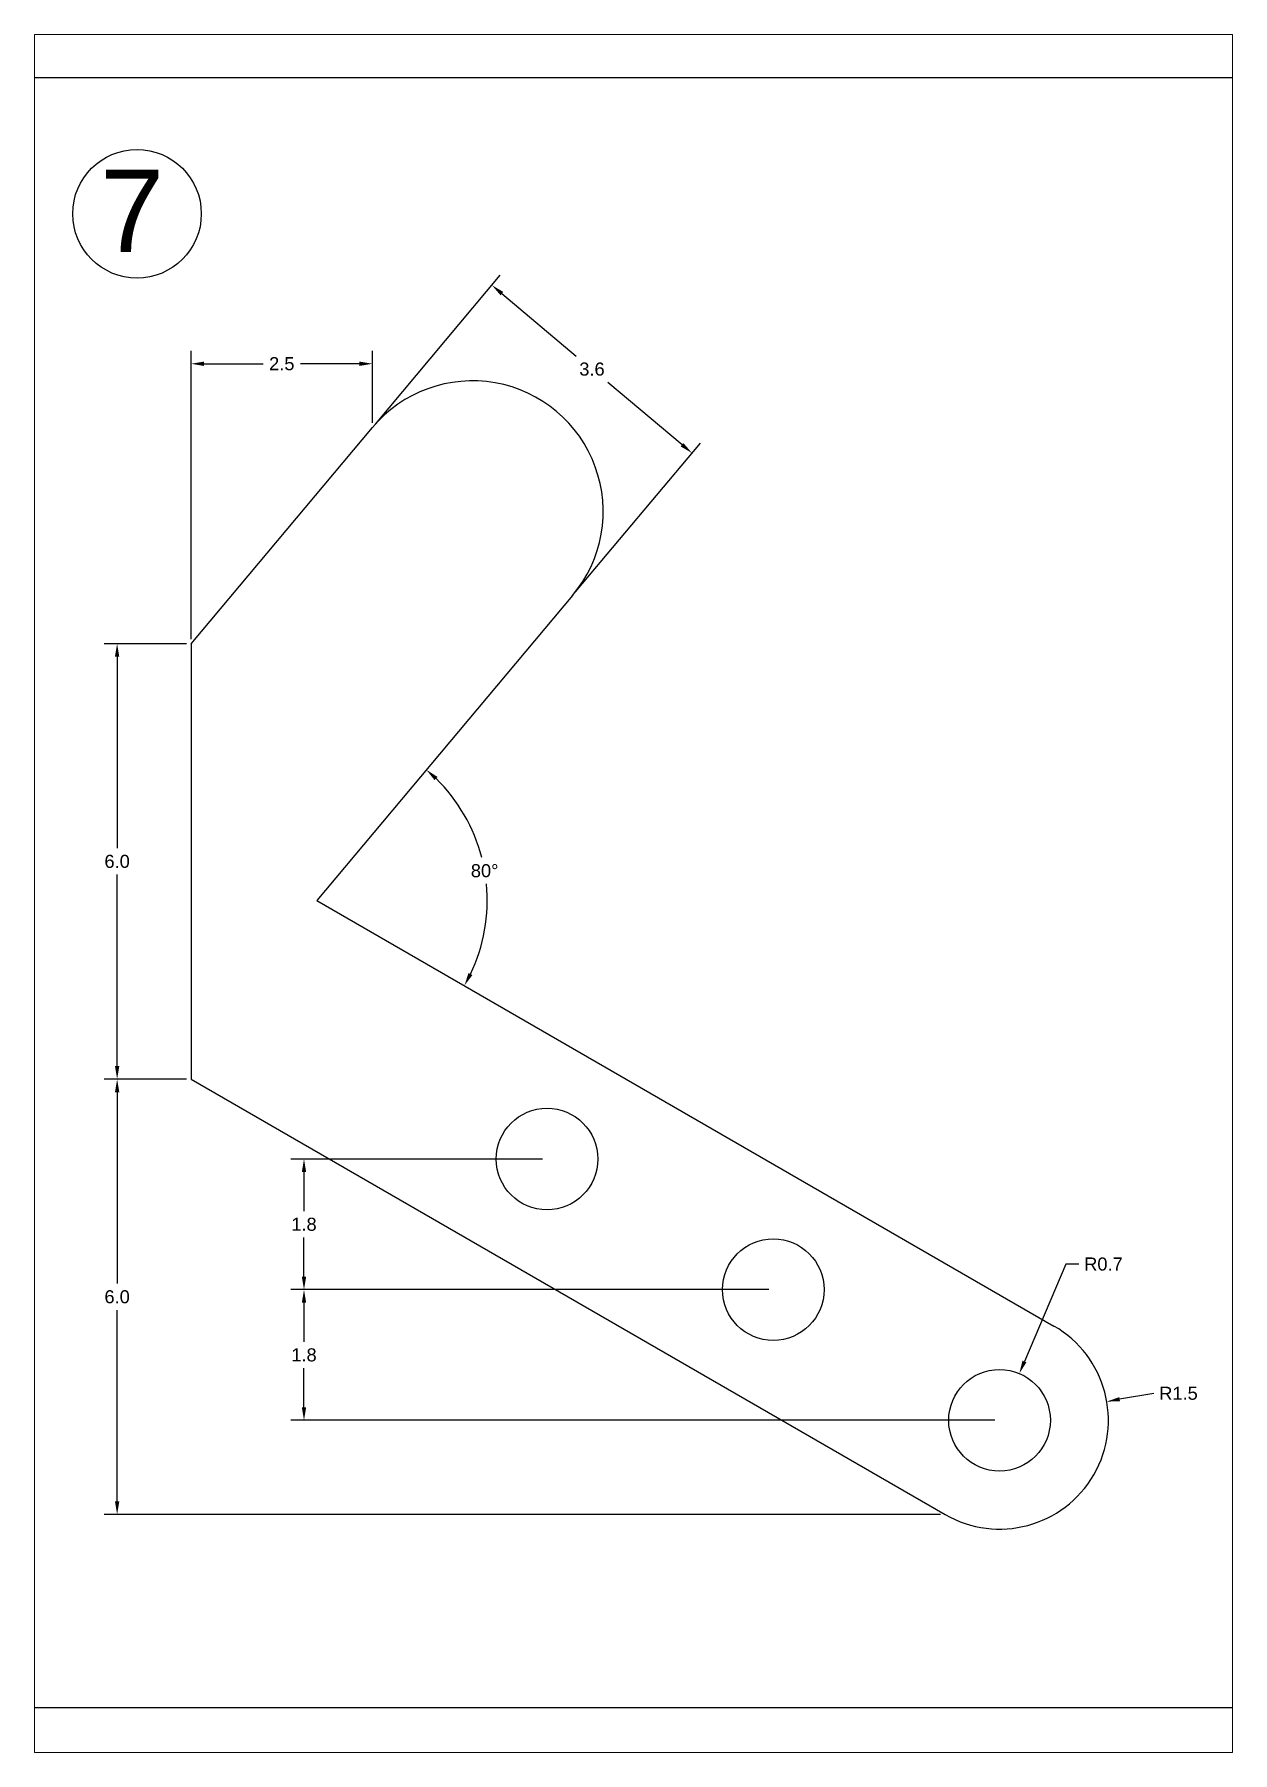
# Paper-space layout 'DRAWING 7' of a CAD drawing. Header units: inches. Extents: x 12 to 279, y 0 to 383.
# The model-space entities are those that its viewports show. They can reach past a viewport. Long polylines and large blocks are cut down to what shows.
import ezdxf

# ---------------------------------------------------------------- set-up
doc = ezdxf.new("R2010")
doc.units = ezdxf.units.IN
doc.header["$MEASUREMENT"] = 0
doc.layers.add('DIM', color=4, linetype='Continuous')
doc.styles.get("Standard").update_dxf_attribs({"font": 'arial.ttf'})
doc.dimstyles.get("Standard").update_dxf_attribs({"dimtxt": 0.18, "dimasz": 0.18, "dimexe": 0.18, "dimexo": 0.0625, "dimgap": 0.09, "dimtad": 0, "dimtih": 1, "dimtoh": 1, "dimdec": 1, "dimzin": 0, "dimdsep": 46, "dimtxsty": 'Standard', "dimcen": 0.09, "dimadec": 0, "dimazin": 0, "dimtfac": 1, "dimtdec": 1, "dimtofl": 0, "dimtmove": 0, "dimatfit": 3, "dimfxl": 1, "dimtolj": 1, "dimtzin": 0, "dimarcsym": 0})

# ---------------------------------------------------------------- blocks, each defined once
blk = doc.blocks.new('*D67')
at = {"layer": 'Defpoints', "color": 0, "transparency": 16777216}
for p in [(127.096, 61.472), (126.077, 55.472), (127.096, 55.472)]:
    blk.add_point(p, dxfattribs=at)
at = {"layer": 'DIM', "color": 0, "lineweight": -2, "transparency": 16777216}
for p, q in [((127.033, 61.472), (125.897, 61.472)), ((126.077, 61.292), (126.077, 58.654)), ((126.077, 55.652), (126.077, 58.29)), ((127.033, 55.472), (125.897, 55.472))]:
    blk.add_line(p, q, dxfattribs=at)
at = {"layer": 'DIM', "color": 0, "transparency": 16777216}
for points in [[(126.047, 61.292), (126.107, 61.292), (126.077, 61.472)], [(126.047, 55.652), (126.107, 55.652), (126.077, 55.472)]]:
    blk.add_solid(points, dxfattribs=at)
at = {"layer": 'DIM', "color": 0, "transparency": 16777216, "insert": (126.077, 58.472), "char_height": 0.18, "attachment_point": 5}
blk.add_mtext('\\A1;6.0', dxfattribs=at)
blk = doc.blocks.new('*D68')
at = {"layer": 'Defpoints', "color": 0, "transparency": 16777216}
for p in [(129.596, 65.33), (129.596, 64.452), (127.096, 61.472)]:
    blk.add_point(p, dxfattribs=at)
at = {"layer": 'DIM', "color": 0, "lineweight": -2, "transparency": 16777216}
for p, q in [((127.096, 61.535), (127.096, 65.51)), ((129.596, 64.514), (129.596, 65.51)), ((127.276, 65.33), (128.09, 65.33)), ((129.416, 65.33), (128.602, 65.33))]:
    blk.add_line(p, q, dxfattribs=at)
at = {"layer": 'DIM', "color": 0, "transparency": 16777216}
for points in [[(127.276, 65.36), (127.276, 65.3), (127.096, 65.33)], [(129.416, 65.36), (129.416, 65.3), (129.596, 65.33)]]:
    blk.add_solid(points, dxfattribs=at)
at = {"layer": 'DIM', "color": 0, "transparency": 16777216, "insert": (128.346, 65.33), "char_height": 0.18, "attachment_point": 5}
blk.add_mtext('\\A1;2.5', dxfattribs=at)
blk = doc.blocks.new('*D64')
at = {"layer": 'Defpoints', "color": 0, "transparency": 16777216}
for p in [(129.596, 64.452), (133.999, 64.099), (132.353, 62.138)]:
    blk.add_point(p, dxfattribs=at)
at = {"layer": 'DIM', "color": 0, "lineweight": -2, "transparency": 16777216}
for p, q in [((129.636, 64.5), (131.357, 66.55)), ((131.379, 66.297), (132.403, 65.437)), ((133.861, 64.214), (132.837, 65.074)), ((132.394, 62.186), (134.114, 64.236))]:
    blk.add_line(p, q, dxfattribs=at)
at = {"layer": 'DIM', "color": 0, "transparency": 16777216}
for points in [[(131.398, 66.32), (131.36, 66.274), (131.241, 66.413)], [(133.88, 64.237), (133.842, 64.191), (133.999, 64.099)]]:
    blk.add_solid(points, dxfattribs=at)
at = {"layer": 'DIM', "color": 0, "transparency": 16777216, "insert": (132.62, 65.256), "char_height": 0.18, "attachment_point": 5}
blk.add_mtext('\\A1;3.6', dxfattribs=at)
blk = doc.blocks.new('*D69')
at = {"layer": 'Defpoints', "color": 0, "transparency": 16777216}
for p in [(127.096, 55.471), (126.077, 49.472), (137.486, 49.472)]:
    blk.add_point(p, dxfattribs=at)
at = {"layer": 'DIM', "color": 0, "lineweight": -2, "transparency": 16777216}
for p, q in [((127.033, 55.471), (125.897, 55.471)), ((126.077, 55.291), (126.077, 52.654)), ((126.077, 49.652), (126.077, 52.29)), ((137.423, 49.472), (125.897, 49.472))]:
    blk.add_line(p, q, dxfattribs=at)
at = {"layer": 'DIM', "color": 0, "transparency": 16777216}
for points in [[(126.047, 55.291), (126.107, 55.291), (126.077, 55.471)], [(126.047, 49.652), (126.107, 49.652), (126.077, 49.472)]]:
    blk.add_solid(points, dxfattribs=at)
at = {"layer": 'DIM', "color": 0, "transparency": 16777216, "insert": (126.077, 52.472), "char_height": 0.18, "attachment_point": 5}
blk.add_mtext('\\A1;6.0', dxfattribs=at)
blk = doc.blocks.new('*D70')
at = {"layer": 'Defpoints', "color": 0, "transparency": 16777216}
for p in [(128.652, 52.571), (135.118, 52.571), (138.236, 50.771)]:
    blk.add_point(p, dxfattribs=at)
at = {"layer": 'DIM', "color": 0, "lineweight": -2, "transparency": 16777216}
for p, q in [((135.056, 52.571), (128.472, 52.571)), ((128.652, 52.391), (128.652, 51.853)), ((128.652, 50.951), (128.652, 51.489)), ((138.173, 50.771), (128.472, 50.771))]:
    blk.add_line(p, q, dxfattribs=at)
at = {"layer": 'DIM', "color": 0, "transparency": 16777216}
for points in [[(128.622, 52.391), (128.682, 52.391), (128.652, 52.571)], [(128.622, 50.951), (128.682, 50.951), (128.652, 50.771)]]:
    blk.add_solid(points, dxfattribs=at)
at = {"layer": 'DIM', "color": 0, "transparency": 16777216, "insert": (128.652, 51.671), "char_height": 0.18, "attachment_point": 5}
blk.add_mtext('\\A1;1.8', dxfattribs=at)
blk = doc.blocks.new('*D71')
at = {"layer": 'Defpoints', "color": 0, "transparency": 16777216}
for p in [(128.652, 54.371), (132.001, 54.371), (135.118, 52.571)]:
    blk.add_point(p, dxfattribs=at)
at = {"layer": 'DIM', "color": 0, "lineweight": -2, "transparency": 16777216}
for p, q in [((131.938, 54.371), (128.472, 54.371)), ((128.652, 54.191), (128.652, 53.653)), ((128.652, 52.751), (128.652, 53.289)), ((135.056, 52.571), (128.472, 52.571))]:
    blk.add_line(p, q, dxfattribs=at)
at = {"layer": 'DIM', "color": 0, "transparency": 16777216}
for points in [[(128.622, 54.191), (128.682, 54.191), (128.652, 54.371)], [(128.622, 52.751), (128.682, 52.751), (128.652, 52.571)]]:
    blk.add_solid(points, dxfattribs=at)
at = {"layer": 'DIM', "color": 0, "transparency": 16777216, "insert": (128.652, 53.471), "char_height": 0.18, "attachment_point": 5}
blk.add_mtext('\\A1;1.8', dxfattribs=at)
blk = doc.blocks.new('*D72')
at = {"layer": 'Defpoints', "color": 0, "transparency": 16777216}
for p in [(132.353, 62.138), (128.827, 57.935), (128.827, 57.935), (131.173, 57.799), (138.986, 52.07)]:
    blk.add_point(p, dxfattribs=at)
at = {"layer": 'DIM', "color": 0, "lineweight": -2, "transparency": 16777216}
for start, end in [(14.5407, 45.6095), (334.3905, 5.522)]:
    blk.add_arc((128.827, 57.935), 2.35, start, end, dxfattribs=at)
at = {"layer": 'DIM', "color": 0, "transparency": 16777216}
for points in [[(130.451, 59.592), (130.491, 59.637), (130.338, 59.735)], [(130.973, 56.906), (130.919, 56.934), (130.862, 56.761)]]:
    blk.add_solid(points, dxfattribs=at)
at = {"layer": 'DIM', "color": 0, "transparency": 16777216, "insert": (131.141, 58.343), "char_height": 0.18, "attachment_point": 5}
blk.add_mtext('\\A1;80°', dxfattribs=at)
blk = doc.blocks.new('*D65')
at = {"layer": 'Defpoints', "color": 0, "transparency": 16777216}
for p in [(139.714, 51.029), (138.236, 50.771)]:
    blk.add_point(p, dxfattribs=at)
at = {"layer": 'DIM', "color": 0, "lineweight": -2, "transparency": 16777216}
blk.add_line((140.361, 51.142), (139.891, 51.06), dxfattribs=at)
at = {"layer": 'DIM', "color": 0, "transparency": 16777216}
blk.add_solid([(139.886, 51.09), (139.896, 51.031), (139.714, 51.029)], dxfattribs=at)
at = {"layer": 'DIM', "color": 0, "transparency": 16777216, "insert": (140.702, 51.142), "char_height": 0.18, "attachment_point": 5}
blk.add_mtext('\\A1;R1.5', dxfattribs=at)
blk = doc.blocks.new('*D66')
at = {"layer": 'Defpoints', "color": 0, "transparency": 16777216}
for p in [(138.509, 51.416), (138.236, 50.771)]:
    blk.add_point(p, dxfattribs=at)
at = {"layer": 'DIM', "color": 0, "lineweight": -2, "transparency": 16777216}
for p, q in [((139.148, 52.923), (138.579, 51.582)), ((139.328, 52.923), (139.148, 52.923))]:
    blk.add_line(p, q, dxfattribs=at)
at = {"layer": 'DIM', "color": 0, "transparency": 16777216}
blk.add_solid([(138.552, 51.593), (138.607, 51.57), (138.509, 51.416)], dxfattribs=at)
at = {"layer": 'DIM', "color": 0, "transparency": 16777216, "insert": (139.668, 52.923), "char_height": 0.18, "attachment_point": 5}
blk.add_mtext('\\A1;R0.7', dxfattribs=at)

msp = doc.modelspace()

# ---------------------------------------------------------------- linework, layer by layer
for p, q in [((127.096, 61.472), (129.596, 64.452)), ((132.353, 62.138), (128.827, 57.935))]:
    msp.add_line(p, q)
for points in [[(127.096, 61.472), (127.096, 55.471), (137.486, 49.472)], [(128.827, 57.935), (138.986, 52.07)]]:
    msp.add_lwpolyline(points)
for centre, radius in [((126.351, 67.397), 0.886), ((132.001, 54.371), 0.7), ((135.118, 52.571), 0.7), ((138.236, 50.771), 0.7)]:
    msp.add_circle(centre, radius)
for centre, radius, start, end in [((130.974, 63.295), 1.8, 320, 140), ((138.236, 50.771), 1.5, 240, 60)]:
    msp.add_arc(centre, radius, start, end)
at = {"layer": 'Defpoints', "color": 252, "true_color": 0x939598}
msp.add_lwpolyline([(167.065, 46.807), (26.786, 46.807), (26.786, 69.277), (167.065, 69.277)], dxfattribs=at)
at = {"layer": 'Defpoints'}
msp.add_lwpolyline([(123.311, 69.277), (142.065, 69.277), (142.065, 46.807), (123.311, 46.807)], close=True, dxfattribs=at)

# ---------------------------------------------------------------- texts
msp.add_text('7', height=1.137).set_placement((125.841, 66.868))

# ---------------------------------------------------------------- dimensions: what is measured, and where the dimension line sits
at = {"layer": 'DIM'}
dim = msp.add_aligned_dim(p1=(129.596, 64.452), p2=(132.353, 62.138), distance=2.56, dimstyle='Standard', dxfattribs=at)
dim.commit()
dim.dimension.update_dxf_attribs({"geometry": '*D64', "text_midpoint": (132.62, 65.256)})
dim = msp.add_linear_dim(base=(129.596, 65.33), p1=(127.096, 61.472), p2=(129.596, 64.452), dimstyle='Standard', dxfattribs=at)
dim.commit()
dim.dimension.update_dxf_attribs({"geometry": '*D68', "text_midpoint": (128.346, 65.33)})
dim = msp.add_angular_dim_2l(base=(131.173, 57.799), line1=((128.827, 57.935), (138.986, 52.07)), line2=((132.353, 62.138), (128.827, 57.935)), dimstyle='Standard', dxfattribs=at)
dim.commit()
dim.dimension.update_dxf_attribs({"geometry": '*D72', "text_midpoint": (131.141, 58.343)})
for base, p1, p2, picture, middle in [((126.077, 55.472), (127.096, 61.472), (127.096, 55.472), '*D67', (126.077, 58.472)), ((126.077, 49.472), (127.096, 55.471), (137.486, 49.472), '*D69', (126.077, 52.472)), ((128.652, 54.371), (135.118, 52.571), (132.001, 54.371), '*D71', (128.652, 53.471)), ((128.652, 52.571), (138.236, 50.771), (135.118, 52.571), '*D70', (128.652, 51.671))]:
    dim = msp.add_linear_dim(base=base, p1=p1, p2=p2, angle=90, dimstyle='Standard', dxfattribs=at)
    dim.commit()
    dim.dimension.update_dxf_attribs({"geometry": picture, "text_midpoint": middle})
for mpoint, picture, middle in [((138.509, 51.416), '*D66', (139.668, 52.923)), ((139.714, 51.029), '*D65', (140.361, 51.142))]:
    dim = msp.add_radius_dim(center=(138.236, 50.771), mpoint=mpoint, dimstyle='Standard', override={"dimcen": 0}, dxfattribs=at)
    dim.commit()
    dim.dimension.update_dxf_attribs({"geometry": picture, "text_midpoint": middle, "dimtype": 164})

psp = doc.layouts.new('DRAWING 7')

# ---------------------------------------------------------------- viewports
at = {"layer": '0', "view_target_point": (34.367, 58.25)}
psp.add_viewport(center=(145.35, 191.31), size=(266.77, 382.575), view_center_point=(98.825, -0.22), view_height=23.6785, dxfattribs=at)

doc.saveas('drawing.dxf')
